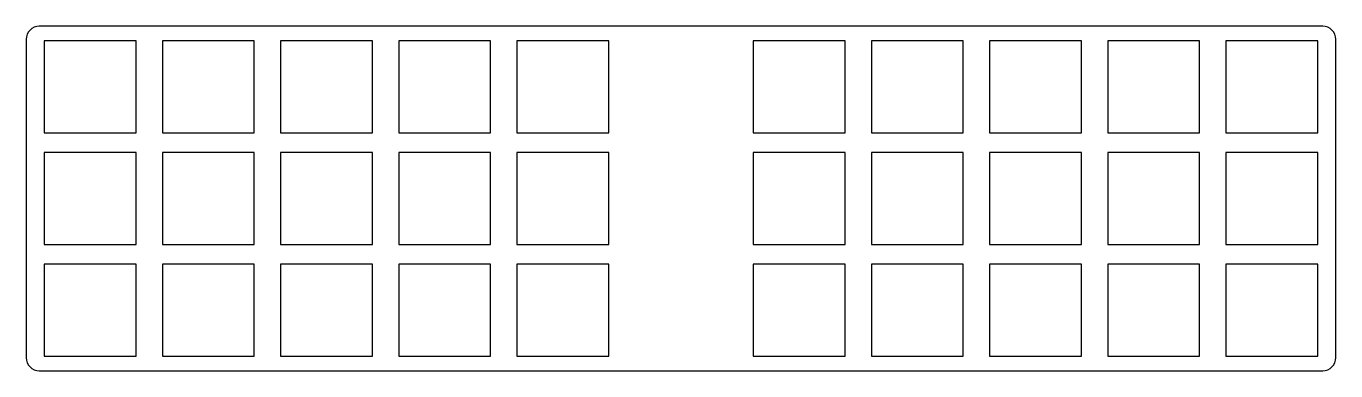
# Model space of a CAD drawing. Header units: millimetres. Extents: x -10 to 190, y -9 to 43.
import ezdxf

# ---------------------------------------------------------------- set-up
doc = ezdxf.new("R2010")
doc.units = ezdxf.units.MM

msp = doc.modelspace()

# ---------------------------------------------------------------- linework, layer by layer
for p, q in [((187.75, 43.25), (-7.75, 43.25)), ((-9.75, 41.25), (-9.75, -7.25)), ((7, 41), (-7, 41)), ((-7, 41), (-7, 27)), ((7, 27), (7, 41)), ((25, 41), (11, 41)), ((11, 41), (11, 27)), ((25, 27), (25, 41)), ((43, 41), (29, 41)), ((29, 41), (29, 27)), ((43, 27), (43, 41)), ((61, 41), (47, 41)), ((47, 41), (47, 27)), ((61, 27), (61, 41)), ((79, 41), (65, 41)), ((65, 41), (65, 27)), ((79, 27), (79, 41)), ((115, 41), (101, 41)), ((101, 41), (101, 27)), ((115, 27), (115, 41)), ((133, 41), (119, 41)), ((119, 41), (119, 27)), ((133, 27), (133, 41)), ((151, 41), (137, 41)), ((137, 41), (137, 27)), ((151, 27), (151, 41)), ((169, 41), (155, 41)), ((155, 41), (155, 27)), ((169, 27), (169, 41)), ((187, 41), (173, 41)), ((173, 41), (173, 27)), ((187, 27), (187, 41)), ((189.75, -7.25), (189.75, 41.25)), ((-7, 27), (7, 27)), ((11, 27), (25, 27)), ((29, 27), (43, 27)), ((47, 27), (61, 27)), ((65, 27), (79, 27)), ((101, 27), (115, 27)), ((119, 27), (133, 27)), ((137, 27), (151, 27)), ((155, 27), (169, 27)), ((173, 27), (187, 27)), ((7, 24), (-7, 24)), ((-7, 24), (-7, 10)), ((7, 10), (7, 24)), ((25, 24), (11, 24)), ((11, 24), (11, 10)), ((25, 10), (25, 24)), ((43, 24), (29, 24)), ((29, 24), (29, 10)), ((43, 10), (43, 24)), ((61, 24), (47, 24)), ((47, 24), (47, 10)), ((61, 10), (61, 24)), ((79, 24), (65, 24)), ((65, 24), (65, 10)), ((79, 10), (79, 24)), ((115, 24), (101, 24)), ((101, 24), (101, 10)), ((115, 10), (115, 24)), ((133, 24), (119, 24)), ((119, 24), (119, 10)), ((133, 10), (133, 24)), ((151, 24), (137, 24)), ((137, 24), (137, 10)), ((151, 10), (151, 24)), ((169, 24), (155, 24)), ((155, 24), (155, 10)), ((169, 10), (169, 24)), ((187, 24), (173, 24)), ((173, 24), (173, 10)), ((187, 10), (187, 24)), ((-7, 10), (7, 10)), ((11, 10), (25, 10)), ((29, 10), (43, 10)), ((47, 10), (61, 10)), ((65, 10), (79, 10)), ((101, 10), (115, 10)), ((119, 10), (133, 10)), ((137, 10), (151, 10)), ((155, 10), (169, 10)), ((173, 10), (187, 10)), ((7, 7), (-7, 7)), ((-7, 7), (-7, -7)), ((7, -7), (7, 7)), ((25, 7), (11, 7)), ((11, 7), (11, -7)), ((25, -7), (25, 7)), ((43, 7), (29, 7)), ((29, 7), (29, -7)), ((43, -7), (43, 7)), ((61, 7), (47, 7)), ((47, 7), (47, -7)), ((61, -7), (61, 7)), ((79, 7), (65, 7)), ((65, 7), (65, -7)), ((79, -7), (79, 7)), ((115, 7), (101, 7)), ((101, 7), (101, -7)), ((115, -7), (115, 7)), ((133, 7), (119, 7)), ((119, 7), (119, -7)), ((133, -7), (133, 7)), ((151, 7), (137, 7)), ((137, 7), (137, -7)), ((151, -7), (151, 7)), ((169, 7), (155, 7)), ((155, 7), (155, -7)), ((169, -7), (169, 7)), ((187, 7), (173, 7)), ((173, 7), (173, -7)), ((187, -7), (187, 7)), ((-7, -7), (7, -7)), ((11, -7), (25, -7)), ((29, -7), (43, -7)), ((47, -7), (61, -7)), ((65, -7), (79, -7)), ((101, -7), (115, -7)), ((119, -7), (133, -7)), ((137, -7), (151, -7)), ((155, -7), (169, -7)), ((173, -7), (187, -7)), ((-7.75, -9.25), (187.75, -9.25))]:
    msp.add_line(p, q)
for centre, start, end in [((-7.75, 41.25), 90, 180), ((187.75, 41.25), 0, 90), ((-7.75, -7.25), 180, 270), ((187.75, -7.25), 270, 360)]:
    msp.add_arc(centre, 2, start, end)

doc.saveas('drawing.dxf')
